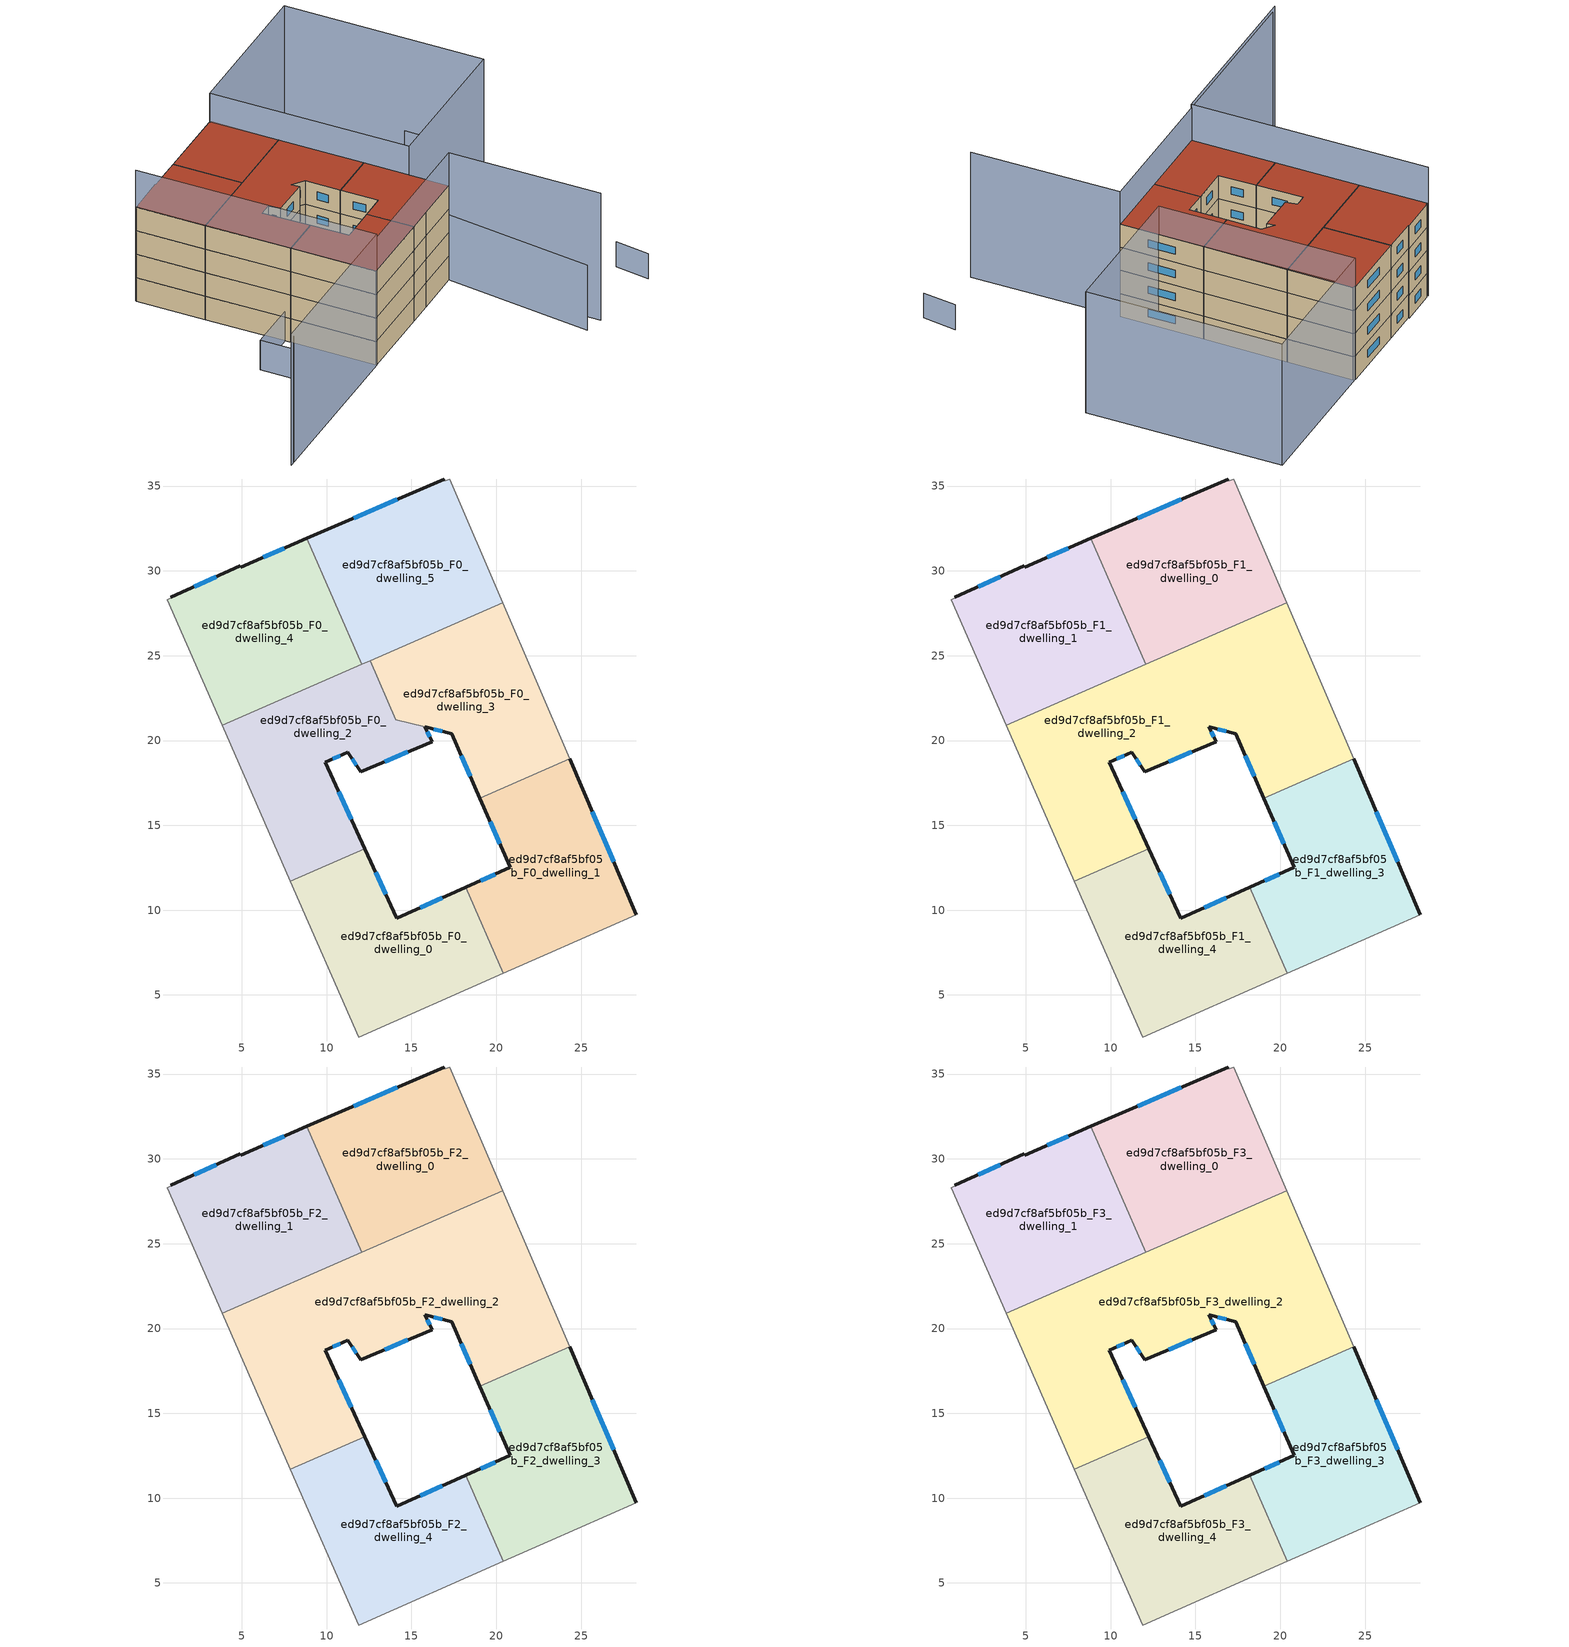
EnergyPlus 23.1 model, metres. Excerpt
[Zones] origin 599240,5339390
ed9d7cf8af5bf05b_F0_dwelling_0
 floor ground (EU_floor_Construction): 18.2,11.35 20.42,6.28 11.88,2.52 7.86,11.71 12.25,13.63 14.13,9.53 z0
 wall outside (EU_wall_Construction): 18.2,11.35 14.13,9.53 12.25,13.63 z0:3
 wall to ed9d7cf8af5bf05b_F0_dwelling_1 (EU_wall_Construction): 20.42,6.28 18.2,11.35 z0:3
 wall adiabatic (EU_wall_Construction): 7.86,11.71 11.88,2.52 20.42,6.28 z0:3
 wall to ed9d7cf8af5bf05b_F0_dwelling_2 (EU_wall_Construction): 12.25,13.63 7.86,11.71 z0:3
 window (EU_Window_Construction): 16.82,10.73 15.51,10.15 / 13.49,10.93 12.89,12.24 z1.02:1.98
ed9d7cf8af5bf05b_F0_dwelling_1
 floor ground (EU_floor_Construction): 24.32,18.92 28.26,9.73 23.03,7.44 20.42,6.28 18.2,11.35 20.82,12.52 19.03,16.6 z0
 wall outside (EU_wall_Construction): 28.26,9.73 24.32,18.92 / 19.03,16.6 20.82,12.52 18.2,11.35 z0:3
 wall to ed9d7cf8af5bf05b_F0_dwelling_3 (EU_wall_Construction): 24.32,18.92 19.03,16.6 z0:3
 wall adiabatic (EU_wall_Construction): 20.42,6.28 23.03,7.44 28.26,9.73 z0:3
 window (EU_Window_Construction): 26.92,12.85 25.66,15.79 / 19.93,12.12 19.09,11.75 / 19.64,15.21 20.21,13.91 z1.02:1.98
ed9d7cf8af5bf05b_F0_dwelling_2
 floor ground (EU_floor_Construction): 12.57,24.71 14.09,21.23 15.77,20.81 16.23,19.94 12,18.15 11.24,19.31 9.93,18.71 12.25,13.63 7.86,11.71 3.84,20.89 z0
 wall outside (EU_wall_Construction): 12.25,13.63 9.93,18.71 11.24,19.31 12,18.15 16.23,19.94 15.77,20.81 z0:3
 wall adiabatic (EU_wall_Construction): 3.84,20.89 7.86,11.71 z0:3
 wall to ed9d7cf8af5bf05b_F0_dwelling_3 (EU_wall_Construction): 15.77,20.81 14.09,21.23 / 14.09,21.24 12.57,24.71 z0:3
 wall to ed9d7cf8af5bf05b_F0_dwelling_4 (EU_wall_Construction): 12.08,24.5 3.84,20.89 z0:3
 wall to ed9d7cf8af5bf05b_F0_dwelling_5 (EU_wall_Construction): 12.57,24.71 12.08,24.5 z0:3
 window (EU_Window_Construction): 16.07,20.23 15.93,20.51 / 13.44,18.76 14.79,19.33 / 11.5,18.92 11.74,18.55 / 10.38,18.91 10.79,19.1 / 11.46,15.36 10.72,16.98 z1.02:1.98
ed9d7cf8af5bf05b_F0_dwelling_3
 floor ground (EU_floor_Construction): 20.37,28.13 24.32,18.92 19.03,16.6 17.37,20.41 14.09,21.23 12.57,24.71 z0
 wall outside (EU_wall_Construction): 15.78,20.81 17.37,20.41 19.03,16.6 z0:3
 wall adiabatic (EU_wall_Construction): 24.32,18.92 20.37,28.13 z0:3
 wall to ed9d7cf8af5bf05b_F0_dwelling_5 (EU_wall_Construction): 20.37,28.13 12.57,24.71 z0:3
 window (EU_Window_Construction): 17.93,19.11 18.47,17.89 / 16.32,20.67 16.83,20.54 z1.02:1.98
ed9d7cf8af5bf05b_F0_dwelling_4
 floor ground (EU_floor_Construction): 8.84,31.92 12.08,24.5 3.84,20.89 0.59,28.3 0.83,28.41 0.8,28.45 4.9,30.3 4.93,30.23 z0
 wall outside (EU_wall_Construction): 8.84,31.92 4.93,30.23 4.9,30.3 0.8,28.45 z0:3
 wall to ed9d7cf8af5bf05b_F0_dwelling_5 (EU_wall_Construction): 12.08,24.5 8.84,31.92 z0:3
 wall adiabatic (EU_wall_Construction): 0.8,28.45 0.83,28.41 0.59,28.3 3.84,20.89 z0:3
 window (EU_Window_Construction): 7.51,31.34 6.26,30.8 / 3.5,29.67 2.2,29.08 z1.02:1.98
ed9d7cf8af5bf05b_F0_dwelling_5
 floor ground (EU_floor_Construction): 17.25,35.4 20.37,28.13 12.08,24.5 8.84,31.92 16.93,35.42 16.98,35.31 z0
 wall outside (EU_wall_Construction): 16.93,35.42 8.84,31.92 z0:3
 wall adiabatic (EU_wall_Construction): 20.37,28.13 17.25,35.4 16.98,35.31 16.93,35.42 z0:3
 window (EU_Window_Construction): 14.18,34.23 11.59,33.11 z1.02:1.98
ed9d7cf8af5bf05b_F1_dwelling_0
 floor to ed9d7cf8af5bf05b_F0_dwelling_5 (EU_floor_Construction): 17.25,35.4 20.37,28.13 12.08,24.5 8.84,31.92 16.93,35.42 16.98,35.31 z3
 wall outside (EU_wall_Construction): 16.93,35.42 8.84,31.92 z3:6
 wall adiabatic (EU_wall_Construction): 20.37,28.13 17.25,35.4 16.98,35.31 16.93,35.42 z3:6
 wall to ed9d7cf8af5bf05b_F1_dwelling_1 (EU_wall_Construction): 8.84,31.92 12.08,24.5 z3:6
 wall to ed9d7cf8af5bf05b_F1_dwelling_2 (EU_wall_Construction): 12.08,24.5 20.37,28.13 z3:6
 window (EU_Window_Construction): 14.18,34.23 11.59,33.11 z4.02:4.98
ed9d7cf8af5bf05b_F1_dwelling_1
 floor to ed9d7cf8af5bf05b_F0_dwelling_4 (EU_floor_Construction): 8.84,31.92 12.08,24.5 3.84,20.89 0.59,28.3 0.83,28.41 0.8,28.45 4.9,30.3 4.93,30.23 z3
 wall outside (EU_wall_Construction): 8.84,31.92 4.93,30.23 4.9,30.3 0.8,28.45 z3:6
 wall adiabatic (EU_wall_Construction): 0.8,28.45 0.83,28.41 0.59,28.3 3.84,20.89 z3:6
 wall to ed9d7cf8af5bf05b_F1_dwelling_2 (EU_wall_Construction): 3.84,20.89 12.08,24.5 z3:6
 window (EU_Window_Construction): 7.51,31.34 6.26,30.8 / 3.5,29.67 2.2,29.08 z4.02:4.98
ed9d7cf8af5bf05b_F1_dwelling_2
 floor to ed9d7cf8af5bf05b_F0_dwelling_2 (EU_floor_Construction): 12.57,24.71 14.09,21.23 15.77,20.81 16.23,19.94 12,18.15 11.24,19.31 9.93,18.71 12.25,13.63 7.86,11.71 3.84,20.89 z3
 floor to ed9d7cf8af5bf05b_F0_dwelling_3 (EU_floor_Construction): 20.37,28.13 24.32,18.92 19.03,16.6 17.37,20.41 14.09,21.24 12.57,24.71 z3
 wall outside (EU_wall_Construction): 12.25,13.63 9.93,18.71 11.24,19.31 12,18.15 16.23,19.94 15.77,20.81 17.37,20.41 19.03,16.6 z3:6
 wall to ed9d7cf8af5bf05b_F1_dwelling_4 (EU_wall_Construction): 7.86,11.71 12.25,13.63 z3:6
 wall adiabatic (EU_wall_Construction): 3.84,20.89 7.86,11.71 / 24.32,18.92 20.37,28.13 z3:6
 wall to ed9d7cf8af5bf05b_F1_dwelling_3 (EU_wall_Construction): 19.03,16.6 24.32,18.92 z3:6
 window (EU_Window_Construction): 16.07,20.23 15.93,20.51 / 13.44,18.76 14.79,19.33 / 11.5,18.92 11.74,18.55 / 10.38,18.91 10.79,19.1 / 11.46,15.36 10.72,16.98 / 17.93,19.11 18.47,17.89 / 16.32,20.67 16.83,20.54 z4.02:4.98
ed9d7cf8af5bf05b_F1_dwelling_3
 floor to ed9d7cf8af5bf05b_F0_dwelling_1 (EU_floor_Construction): 24.32,18.92 28.26,9.73 23.03,7.44 20.42,6.28 18.2,11.35 20.82,12.52 19.03,16.6 z3
 wall outside (EU_wall_Construction): 19.03,16.6 20.82,12.52 18.2,11.35 / 28.26,9.73 24.32,18.92 z3:6
 wall adiabatic (EU_wall_Construction): 20.42,6.28 23.03,7.44 28.26,9.73 z3:6
 wall to ed9d7cf8af5bf05b_F1_dwelling_4 (EU_wall_Construction): 18.2,11.35 20.42,6.28 z3:6
 window (EU_Window_Construction): 19.93,12.12 19.09,11.75 / 19.64,15.21 20.21,13.91 / 26.92,12.85 25.66,15.79 z4.02:4.98
ed9d7cf8af5bf05b_F1_dwelling_4
 floor to ed9d7cf8af5bf05b_F0_dwelling_0 (EU_floor_Construction): 18.2,11.35 20.42,6.28 11.88,2.52 7.86,11.71 12.25,13.63 14.13,9.53 z3
 wall outside (EU_wall_Construction): 18.2,11.35 14.13,9.53 12.25,13.63 z3:6
 wall adiabatic (EU_wall_Construction): 7.86,11.71 11.88,2.52 20.42,6.28 z3:6
 window (EU_Window_Construction): 13.49,10.93 12.89,12.24 / 16.82,10.73 15.51,10.15 z4.02:4.98
ed9d7cf8af5bf05b_F2_dwelling_0
 floor to ed9d7cf8af5bf05b_F1_dwelling_0 (EU_floor_Construction): 17.25,35.4 20.37,28.13 12.08,24.5 8.84,31.92 16.93,35.42 16.98,35.31 z6
 wall outside (EU_wall_Construction): 16.93,35.42 8.84,31.92 z6:9
 wall adiabatic (EU_wall_Construction): 20.37,28.13 17.25,35.4 16.98,35.31 16.93,35.42 z6:9
 wall to ed9d7cf8af5bf05b_F2_dwelling_1 (EU_wall_Construction): 8.84,31.92 12.08,24.5 z6:9
 wall to ed9d7cf8af5bf05b_F2_dwelling_2 (EU_wall_Construction): 12.08,24.5 20.37,28.13 z6:9
 window (EU_Window_Construction): 14.18,34.23 11.59,33.11 z7.02:7.98
ed9d7cf8af5bf05b_F2_dwelling_1
 floor to ed9d7cf8af5bf05b_F1_dwelling_1 (EU_floor_Construction): 8.84,31.92 12.08,24.5 3.84,20.89 0.59,28.3 0.83,28.41 0.8,28.45 4.9,30.3 4.93,30.23 z6
 wall outside (EU_wall_Construction): 8.84,31.92 4.93,30.23 4.9,30.3 0.8,28.45 z6:9
 wall adiabatic (EU_wall_Construction): 0.8,28.45 0.83,28.41 0.59,28.3 3.84,20.89 z6:9
 wall to ed9d7cf8af5bf05b_F2_dwelling_2 (EU_wall_Construction): 3.84,20.89 12.08,24.5 z6:9
 window (EU_Window_Construction): 7.51,31.34 6.26,30.8 / 3.5,29.67 2.2,29.08 z7.02:7.98
ed9d7cf8af5bf05b_F2_dwelling_2
 floor to ed9d7cf8af5bf05b_F1_dwelling_2 (EU_floor_Construction): 20.37,28.13 24.32,18.92 19.03,16.6 17.37,20.41 15.77,20.81 16.23,19.94 12,18.15 11.24,19.31 9.93,18.71 12.25,13.63 7.86,11.71 3.84,20.89 z6
 wall outside (EU_wall_Construction): 12.25,13.63 9.93,18.71 11.24,19.31 12,18.15 16.23,19.94 15.77,20.81 17.37,20.41 19.03,16.6 z6:9
 wall to ed9d7cf8af5bf05b_F2_dwelling_4 (EU_wall_Construction): 7.86,11.71 12.25,13.63 z6:9
 wall adiabatic (EU_wall_Construction): 3.84,20.89 7.86,11.71 / 24.32,18.92 20.37,28.13 z6:9
 wall to ed9d7cf8af5bf05b_F2_dwelling_3 (EU_wall_Construction): 19.03,16.6 24.32,18.92 z6:9
 window (EU_Window_Construction): 16.07,20.23 15.93,20.51 / 13.44,18.76 14.79,19.33 / 11.5,18.92 11.74,18.55 / 10.38,18.91 10.79,19.1 / 11.46,15.36 10.72,16.98 / 17.93,19.11 18.47,17.89 / 16.32,20.67 16.83,20.54 z7.02:7.98
ed9d7cf8af5bf05b_F2_dwelling_3
 floor to ed9d7cf8af5bf05b_F1_dwelling_3 (EU_floor_Construction): 24.32,18.92 28.26,9.73 23.03,7.44 20.42,6.28 18.2,11.35 20.82,12.52 19.03,16.6 z6
 wall outside (EU_wall_Construction): 19.03,16.6 20.82,12.52 18.2,11.35 / 28.26,9.73 24.32,18.92 z6:9
 wall adiabatic (EU_wall_Construction): 20.42,6.28 23.03,7.44 28.26,9.73 z6:9
 wall to ed9d7cf8af5bf05b_F2_dwelling_4 (EU_wall_Construction): 18.2,11.35 20.42,6.28 z6:9
 window (EU_Window_Construction): 19.93,12.12 19.09,11.75 / 19.64,15.21 20.21,13.91 / 26.92,12.85 25.66,15.79 z7.02:7.98
ed9d7cf8af5bf05b_F2_dwelling_4
 floor to ed9d7cf8af5bf05b_F1_dwelling_4 (EU_floor_Construction): 18.2,11.35 20.42,6.28 11.88,2.52 7.86,11.71 12.25,13.63 14.13,9.53 z6
 wall outside (EU_wall_Construction): 18.2,11.35 14.13,9.53 12.25,13.63 z6:9
 wall adiabatic (EU_wall_Construction): 7.86,11.71 11.88,2.52 20.42,6.28 z6:9
 window (EU_Window_Construction): 13.49,10.93 12.89,12.24 / 16.82,10.73 15.51,10.15 z7.02:7.98
ed9d7cf8af5bf05b_F3_dwelling_0
 floor to ed9d7cf8af5bf05b_F2_dwelling_0 (EU_floor_Construction): 17.25,35.4 20.37,28.13 12.08,24.5 8.84,31.92 16.93,35.42 16.98,35.31 z9
 wall outside (EU_wall_Construction): 16.93,35.42 8.84,31.92 z9:12
 wall adiabatic (EU_wall_Construction): 20.37,28.13 17.25,35.4 16.98,35.31 16.93,35.42 z9:12
 wall to ed9d7cf8af5bf05b_F3_dwelling_1 (EU_wall_Construction): 8.84,31.92 12.08,24.5 z9:12
 wall to ed9d7cf8af5bf05b_F3_dwelling_2 (EU_wall_Construction): 12.08,24.5 20.37,28.13 z9:12
 window (EU_Window_Construction): 14.18,34.23 11.59,33.11 z10.02:10.98
 roof outside (EU_roof_Construction): 20.37,28.13 17.25,35.4 16.98,35.31 16.93,35.42 8.84,31.92 12.08,24.5 z12
ed9d7cf8af5bf05b_F3_dwelling_1
 floor to ed9d7cf8af5bf05b_F2_dwelling_1 (EU_floor_Construction): 8.84,31.92 12.08,24.5 3.84,20.89 0.59,28.3 0.83,28.41 0.8,28.45 4.9,30.3 4.93,30.23 z9
 wall outside (EU_wall_Construction): 8.84,31.92 4.93,30.23 4.9,30.3 0.8,28.45 z9:12
 wall adiabatic (EU_wall_Construction): 0.8,28.45 0.83,28.41 0.59,28.3 3.84,20.89 z9:12
 wall to ed9d7cf8af5bf05b_F3_dwelling_2 (EU_wall_Construction): 3.84,20.89 12.08,24.5 z9:12
 window (EU_Window_Construction): 7.51,31.34 6.26,30.8 / 3.5,29.67 2.2,29.08 z10.02:10.98
 roof outside (EU_roof_Construction): 12.08,24.5 8.84,31.92 4.93,30.23 4.9,30.3 0.8,28.45 0.83,28.41 0.59,28.3 3.84,20.89 z12
ed9d7cf8af5bf05b_F3_dwelling_2
 floor to ed9d7cf8af5bf05b_F2_dwelling_2 (EU_floor_Construction): 20.37,28.13 24.32,18.92 19.03,16.6 17.37,20.41 15.77,20.81 16.23,19.94 12,18.15 11.24,19.31 9.93,18.71 12.25,13.63 7.86,11.71 3.84,20.89 z9
 wall outside (EU_wall_Construction): 12.25,13.63 9.93,18.71 11.24,19.31 12,18.15 16.23,19.94 15.77,20.81 17.37,20.41 19.03,16.6 z9:12
 wall to ed9d7cf8af5bf05b_F3_dwelling_4 (EU_wall_Construction): 7.86,11.71 12.25,13.63 z9:12
 wall adiabatic (EU_wall_Construction): 3.84,20.89 7.86,11.71 / 24.32,18.92 20.37,28.13 z9:12
 wall to ed9d7cf8af5bf05b_F3_dwelling_3 (EU_wall_Construction): 19.03,16.6 24.32,18.92 z9:12
 window (EU_Window_Construction): 16.07,20.23 15.93,20.51 / 13.44,18.76 14.79,19.33 / 11.5,18.92 11.74,18.55 / 10.38,18.91 10.79,19.1 / 11.46,15.36 10.72,16.98 / 17.93,19.11 18.47,17.89 / 16.32,20.67 16.83,20.54 z10.02:10.98
 roof outside (EU_roof_Construction): 19.03,16.6 24.32,18.92 20.37,28.13 3.84,20.89 7.86,11.71 12.25,13.63 9.93,18.71 11.24,19.31 12,18.15 16.23,19.94 15.77,20.81 17.37,20.41 z12
ed9d7cf8af5bf05b_F3_dwelling_3
 floor to ed9d7cf8af5bf05b_F2_dwelling_3 (EU_floor_Construction): 24.32,18.92 28.26,9.73 23.03,7.44 20.42,6.28 18.2,11.35 20.82,12.52 19.03,16.6 z9
 wall outside (EU_wall_Construction): 19.03,16.6 20.82,12.52 18.2,11.35 / 28.26,9.73 24.32,18.92 z9:12
 wall adiabatic (EU_wall_Construction): 20.42,6.28 23.03,7.44 28.26,9.73 z9:12
 wall to ed9d7cf8af5bf05b_F3_dwelling_4 (EU_wall_Construction): 18.2,11.35 20.42,6.28 z9:12
 window (EU_Window_Construction): 19.93,12.12 19.09,11.75 / 19.64,15.21 20.21,13.91 / 26.92,12.85 25.66,15.79 z10.02:10.98
 roof outside (EU_roof_Construction): 28.26,9.73 24.32,18.92 19.03,16.6 20.82,12.52 18.2,11.35 20.42,6.28 23.03,7.44 z12
ed9d7cf8af5bf05b_F3_dwelling_4
 floor to ed9d7cf8af5bf05b_F2_dwelling_4 (EU_floor_Construction): 18.2,11.35 20.42,6.28 11.88,2.52 7.86,11.71 12.25,13.63 14.13,9.53 z9
 wall outside (EU_wall_Construction): 18.2,11.35 14.13,9.53 12.25,13.63 z9:12
 wall adiabatic (EU_wall_Construction): 7.86,11.71 11.88,2.52 20.42,6.28 z9:12
 window (EU_Window_Construction): 13.49,10.93 12.89,12.24 / 16.82,10.73 15.51,10.15 z10.02:10.98
 roof outside (EU_roof_Construction): 20.42,6.28 18.2,11.35 14.13,9.53 12.25,13.63 7.86,11.71 11.88,2.52 z12
shading: -6.81,-5.7 28.25,9.75 / 28.25,9.75 35.45,-6.59 z0:16.2; 44.38,-3.94 43.3,0.02 z0:3.2; 33.09,-7.1 28.26,9.73 z0:8.3; 7.58,12.33 11.88,2.52 / 11.88,2.52 6.27,0.06 / 6.27,0.06 1.97,9.87 / 1.97,9.87 7.58,12.33 z0:3.8; 0.55,28.4 11.89,2.47 / 11.89,2.47 -7.32,-5.92 z0:16.7; 42.68,21.81 39.42,29.8 z0:3.9; 33.77,42.76 43.17,21.32 / 43.17,21.32 26.43,13.98 / 26.43,13.98 17.03,35.42 / 17.03,35.42 33.77,42.76 z0:15.7
[Building]
EU S2 Campaign: North Axis=0; Terrain=City; Solar Distribution=FullExterior
[Site:Location]
Vienna: Latitude=48; Longitude=16.5; Time Zone=1; Elevation=183
[SizingPeriod:WeatherFileDays]
AnnualSizingPeriod: Begin Month=1; Begin Day of Month=1; End Month=12; End Day of Month=31; Day of Week for Start Day=Monday; Use Weather File Daylight Saving Period=No; Use Weather File Rain and Snow Indicators=No
[MATERIAL]
EU_InternalMass_Material: Roughness=MediumRough; Thickness=0.1; Conductivity=1; Density=1800; Specific Heat=900; Thermal Absorptance=0.9; Solar Absorptance=0.7; Visible Absorptance=0.7
[MATERIAL:NOMASS] Roughness=MediumRough; Thermal Absorptance=0.9; Solar Absorptance=0.7; Visible Absorptance=0.7
Name | Thermal Resistance
EU_wall_NoMass | 0.942466
EU_roof_NoMass | 0.551687
EU_floor_NoMass | 0.66527
[WINDOWMATERIAL:SIMPLEGLAZINGSYSTEM]
EU_Window_SimpleGlazing: UFactor=2.03367; Solar Heat Gain Coefficient=0.65; Visible Transmittance=0.65
[CONSTRUCTION]
EU_wall_Construction: EU_wall_NoMass
EU_roof_Construction: EU_roof_NoMass
EU_floor_Construction: EU_floor_NoMass
EU_Window_Construction: EU_Window_SimpleGlazing
EU_InternalMass_Construction: EU_InternalMass_Material
[ZONE] Type=1; Multiplier=1; Ceiling Height=autocalculate; Floor Area=autocalculate; Part of Total Floor Area=Yes
Name | Volume
ed9d7cf8af5bf05b_F0_dwelling_0; ed9d7cf8af5bf05b_F1_dwelling_0; ed9d7cf8af5bf05b_F2_dwelling_0; ed9d7cf8af5bf05b_F3_dwelling_0; ed9d7cf8af5bf05b_F1_dwelling_4; ed9d7cf8af5bf05b_F2_dwelling_4; ed9d7cf8af5bf05b_F3_dwelling_4; ed9d7cf8af5bf05b_F0_dwelling_5 | 219.724
ed9d7cf8af5bf05b_F0_dwelling_1; ed9d7cf8af5bf05b_F1_dwelling_3; ed9d7cf8af5bf05b_F2_dwelling_3; ed9d7cf8af5bf05b_F3_dwelling_3 | 219.712
ed9d7cf8af5bf05b_F1_dwelling_1; ed9d7cf8af5bf05b_F2_dwelling_1; ed9d7cf8af5bf05b_F3_dwelling_1; ed9d7cf8af5bf05b_F0_dwelling_4 | 219.729
ed9d7cf8af5bf05b_F0_dwelling_2 | 226.017
ed9d7cf8af5bf05b_F1_dwelling_2; ed9d7cf8af5bf05b_F2_dwelling_2; ed9d7cf8af5bf05b_F3_dwelling_2 | 439.447
ed9d7cf8af5bf05b_F0_dwelling_3 | 213.433
[INTERNALMASS] Construction=EU_InternalMass_Construction
Name | Zone or ZoneList | Surface Area
ed9d7cf8af5bf05b_F0_dwelling_0_EU_InternalMass | ed9d7cf8af5bf05b_F0_dwelling_0 | 73.2396
ed9d7cf8af5bf05b_F0_dwelling_1_EU_InternalMass | ed9d7cf8af5bf05b_F0_dwelling_1 | 73.2371
ed9d7cf8af5bf05b_F0_dwelling_2_EU_InternalMass | ed9d7cf8af5bf05b_F0_dwelling_2 | 75.3368
ed9d7cf8af5bf05b_F0_dwelling_3_EU_InternalMass | ed9d7cf8af5bf05b_F0_dwelling_3 | 71.1461
ed9d7cf8af5bf05b_F0_dwelling_4_EU_InternalMass | ed9d7cf8af5bf05b_F0_dwelling_4 | 73.2424
ed9d7cf8af5bf05b_F0_dwelling_5_EU_InternalMass | ed9d7cf8af5bf05b_F0_dwelling_5 | 73.2408
ed9d7cf8af5bf05b_F1_dwelling_0_EU_InternalMass | ed9d7cf8af5bf05b_F1_dwelling_0 | 73.2412
ed9d7cf8af5bf05b_F1_dwelling_1_EU_InternalMass | ed9d7cf8af5bf05b_F1_dwelling_1 | 73.2432
ed9d7cf8af5bf05b_F1_dwelling_2_EU_InternalMass | ed9d7cf8af5bf05b_F1_dwelling_2 | 146.482
ed9d7cf8af5bf05b_F1_dwelling_3_EU_InternalMass | ed9d7cf8af5bf05b_F1_dwelling_3 | 73.2369
ed9d7cf8af5bf05b_F1_dwelling_4_EU_InternalMass | ed9d7cf8af5bf05b_F1_dwelling_4 | 73.2412
ed9d7cf8af5bf05b_F2_dwelling_0_EU_InternalMass | ed9d7cf8af5bf05b_F2_dwelling_0 | 73.2412
ed9d7cf8af5bf05b_F2_dwelling_1_EU_InternalMass | ed9d7cf8af5bf05b_F2_dwelling_1 | 73.2432
ed9d7cf8af5bf05b_F2_dwelling_2_EU_InternalMass | ed9d7cf8af5bf05b_F2_dwelling_2 | 146.482
ed9d7cf8af5bf05b_F2_dwelling_3_EU_InternalMass | ed9d7cf8af5bf05b_F2_dwelling_3 | 73.2369
ed9d7cf8af5bf05b_F2_dwelling_4_EU_InternalMass | ed9d7cf8af5bf05b_F2_dwelling_4 | 73.2412
ed9d7cf8af5bf05b_F3_dwelling_0_EU_InternalMass | ed9d7cf8af5bf05b_F3_dwelling_0 | 73.2412
ed9d7cf8af5bf05b_F3_dwelling_1_EU_InternalMass | ed9d7cf8af5bf05b_F3_dwelling_1 | 73.2432
ed9d7cf8af5bf05b_F3_dwelling_2_EU_InternalMass | ed9d7cf8af5bf05b_F3_dwelling_2 | 146.482
ed9d7cf8af5bf05b_F3_dwelling_3_EU_InternalMass | ed9d7cf8af5bf05b_F3_dwelling_3 | 73.2369
ed9d7cf8af5bf05b_F3_dwelling_4_EU_InternalMass | ed9d7cf8af5bf05b_F3_dwelling_4 | 73.2412
[OTHEREQUIPMENT] Fuel Type=Electricity; Design Level Calculation Method=Watts/Area; Power per Zone Floor Area=1; Fraction Latent=0; Fraction Radiant=0; Fraction Lost=0; Carbon Dioxide Generation Rate=0; EndUse Subcategory=EU_Step8_InternalGains
Name | Zone or ZoneList or Space or SpaceList | Schedule
EU_Step8_InternalGain_ed9d7cf8af5bf05b_F0_dwelling_0_f000 | ed9d7cf8af5bf05b_F0_dwelling_0 | EU_Step8_GainSchedule_ed9d7cf8af5bf05b_F0_dwelling_0_f000
EU_Step8_InternalGain_ed9d7cf8af5bf05b_F0_dwelling_1_f000 | ed9d7cf8af5bf05b_F0_dwelling_1 | EU_Step8_GainSchedule_ed9d7cf8af5bf05b_F0_dwelling_1_f000
EU_Step8_InternalGain_ed9d7cf8af5bf05b_F0_dwelling_2_f000 | ed9d7cf8af5bf05b_F0_dwelling_2 | EU_Step8_GainSchedule_ed9d7cf8af5bf05b_F0_dwelling_2_f000
EU_Step8_InternalGain_ed9d7cf8af5bf05b_F0_dwelling_3_f000 | ed9d7cf8af5bf05b_F0_dwelling_3 | EU_Step8_GainSchedule_ed9d7cf8af5bf05b_F0_dwelling_3_f000
EU_Step8_InternalGain_ed9d7cf8af5bf05b_F0_dwelling_4_f000 | ed9d7cf8af5bf05b_F0_dwelling_4 | EU_Step8_GainSchedule_ed9d7cf8af5bf05b_F0_dwelling_4_f000
EU_Step8_InternalGain_ed9d7cf8af5bf05b_F0_dwelling_5_f000 | ed9d7cf8af5bf05b_F0_dwelling_5 | EU_Step8_GainSchedule_ed9d7cf8af5bf05b_F0_dwelling_5_f000
EU_Step8_InternalGain_ed9d7cf8af5bf05b_F1_dwelling_0_f000 | ed9d7cf8af5bf05b_F1_dwelling_0 | EU_Step8_GainSchedule_ed9d7cf8af5bf05b_F1_dwelling_0_f000
EU_Step8_InternalGain_ed9d7cf8af5bf05b_F1_dwelling_1_f000 | ed9d7cf8af5bf05b_F1_dwelling_1 | EU_Step8_GainSchedule_ed9d7cf8af5bf05b_F1_dwelling_1_f000
EU_Step8_InternalGain_ed9d7cf8af5bf05b_F1_dwelling_2_f000 | ed9d7cf8af5bf05b_F1_dwelling_2 | EU_Step8_GainSchedule_ed9d7cf8af5bf05b_F1_dwelling_2_f000
EU_Step8_InternalGain_ed9d7cf8af5bf05b_F1_dwelling_3_f000 | ed9d7cf8af5bf05b_F1_dwelling_3 | EU_Step8_GainSchedule_ed9d7cf8af5bf05b_F1_dwelling_3_f000
EU_Step8_InternalGain_ed9d7cf8af5bf05b_F1_dwelling_4_f000 | ed9d7cf8af5bf05b_F1_dwelling_4 | EU_Step8_GainSchedule_ed9d7cf8af5bf05b_F1_dwelling_4_f000
EU_Step8_InternalGain_ed9d7cf8af5bf05b_F2_dwelling_0_f000 | ed9d7cf8af5bf05b_F2_dwelling_0 | EU_Step8_GainSchedule_ed9d7cf8af5bf05b_F2_dwelling_0_f000
EU_Step8_InternalGain_ed9d7cf8af5bf05b_F2_dwelling_1_f000 | ed9d7cf8af5bf05b_F2_dwelling_1 | EU_Step8_GainSchedule_ed9d7cf8af5bf05b_F2_dwelling_1_f000
EU_Step8_InternalGain_ed9d7cf8af5bf05b_F2_dwelling_2_f000 | ed9d7cf8af5bf05b_F2_dwelling_2 | EU_Step8_GainSchedule_ed9d7cf8af5bf05b_F2_dwelling_2_f000
EU_Step8_InternalGain_ed9d7cf8af5bf05b_F2_dwelling_3_f000 | ed9d7cf8af5bf05b_F2_dwelling_3 | EU_Step8_GainSchedule_ed9d7cf8af5bf05b_F2_dwelling_3_f000
EU_Step8_InternalGain_ed9d7cf8af5bf05b_F2_dwelling_4_f000 | ed9d7cf8af5bf05b_F2_dwelling_4 | EU_Step8_GainSchedule_ed9d7cf8af5bf05b_F2_dwelling_4_f000
EU_Step8_InternalGain_ed9d7cf8af5bf05b_F3_dwelling_0_f000 | ed9d7cf8af5bf05b_F3_dwelling_0 | EU_Step8_GainSchedule_ed9d7cf8af5bf05b_F3_dwelling_0_f000
EU_Step8_InternalGain_ed9d7cf8af5bf05b_F3_dwelling_1_f000 | ed9d7cf8af5bf05b_F3_dwelling_1 | EU_Step8_GainSchedule_ed9d7cf8af5bf05b_F3_dwelling_1_f000
EU_Step8_InternalGain_ed9d7cf8af5bf05b_F3_dwelling_2_f000 | ed9d7cf8af5bf05b_F3_dwelling_2 | EU_Step8_GainSchedule_ed9d7cf8af5bf05b_F3_dwelling_2_f000
EU_Step8_InternalGain_ed9d7cf8af5bf05b_F3_dwelling_3_f000 | ed9d7cf8af5bf05b_F3_dwelling_3 | EU_Step8_GainSchedule_ed9d7cf8af5bf05b_F3_dwelling_3_f000
EU_Step8_InternalGain_ed9d7cf8af5bf05b_F3_dwelling_4_f000 | ed9d7cf8af5bf05b_F3_dwelling_4 | EU_Step8_GainSchedule_ed9d7cf8af5bf05b_F3_dwelling_4_f000
[ZONEVENTILATION:DESIGNFLOWRATE] Schedule=EU_AlwaysOn; Design Flow Rate Calculation Method=AirChanges/Hour; Air Changes per Hour=0.530523; Ventilation Type=Natural; Fan Pressure Rise=0; Fan Total Efficiency=1; Constant Term Coefficient=1; Temperature Term Coefficient=0; Velocity Term Coefficient=0; Velocity Squared Term Coefficient=0; Minimum Indoor Temperature=-100; Maximum Indoor Temperature=100; Delta Temperature=-100; Minimum Outdoor Temperature=-100; Maximum Outdoor Temperature=100; Maximum Wind Speed=40
Name | Zone or ZoneList or Space or SpaceList
EU_ConstantAir_ed9d7cf8af5bf05b_F0_dwelling_0 | ed9d7cf8af5bf05b_F0_dwelling_0
EU_ConstantAir_ed9d7cf8af5bf05b_F0_dwelling_1 | ed9d7cf8af5bf05b_F0_dwelling_1
EU_ConstantAir_ed9d7cf8af5bf05b_F0_dwelling_2 | ed9d7cf8af5bf05b_F0_dwelling_2
EU_ConstantAir_ed9d7cf8af5bf05b_F0_dwelling_3 | ed9d7cf8af5bf05b_F0_dwelling_3
EU_ConstantAir_ed9d7cf8af5bf05b_F0_dwelling_4 | ed9d7cf8af5bf05b_F0_dwelling_4
EU_ConstantAir_ed9d7cf8af5bf05b_F0_dwelling_5 | ed9d7cf8af5bf05b_F0_dwelling_5
EU_ConstantAir_ed9d7cf8af5bf05b_F1_dwelling_0 | ed9d7cf8af5bf05b_F1_dwelling_0
EU_ConstantAir_ed9d7cf8af5bf05b_F1_dwelling_1 | ed9d7cf8af5bf05b_F1_dwelling_1
EU_ConstantAir_ed9d7cf8af5bf05b_F1_dwelling_2 | ed9d7cf8af5bf05b_F1_dwelling_2
EU_ConstantAir_ed9d7cf8af5bf05b_F1_dwelling_3 | ed9d7cf8af5bf05b_F1_dwelling_3
EU_ConstantAir_ed9d7cf8af5bf05b_F1_dwelling_4 | ed9d7cf8af5bf05b_F1_dwelling_4
EU_ConstantAir_ed9d7cf8af5bf05b_F2_dwelling_0 | ed9d7cf8af5bf05b_F2_dwelling_0
EU_ConstantAir_ed9d7cf8af5bf05b_F2_dwelling_1 | ed9d7cf8af5bf05b_F2_dwelling_1
EU_ConstantAir_ed9d7cf8af5bf05b_F2_dwelling_2 | ed9d7cf8af5bf05b_F2_dwelling_2
EU_ConstantAir_ed9d7cf8af5bf05b_F2_dwelling_3 | ed9d7cf8af5bf05b_F2_dwelling_3
EU_ConstantAir_ed9d7cf8af5bf05b_F2_dwelling_4 | ed9d7cf8af5bf05b_F2_dwelling_4
EU_ConstantAir_ed9d7cf8af5bf05b_F3_dwelling_0 | ed9d7cf8af5bf05b_F3_dwelling_0
EU_ConstantAir_ed9d7cf8af5bf05b_F3_dwelling_1 | ed9d7cf8af5bf05b_F3_dwelling_1
EU_ConstantAir_ed9d7cf8af5bf05b_F3_dwelling_2 | ed9d7cf8af5bf05b_F3_dwelling_2
EU_ConstantAir_ed9d7cf8af5bf05b_F3_dwelling_3 | ed9d7cf8af5bf05b_F3_dwelling_3
EU_ConstantAir_ed9d7cf8af5bf05b_F3_dwelling_4 | ed9d7cf8af5bf05b_F3_dwelling_4
[HVACTEMPLATE:THERMOSTAT] Constant Heating Setpoint=20; Constant Cooling Setpoint=50
EU_HeatOnly_ed9d7cf8af5bf05b_F0_dwelling_0; EU_HeatOnly_ed9d7cf8af5bf05b_F0_dwelling_1; EU_HeatOnly_ed9d7cf8af5bf05b_F0_dwelling_2; EU_HeatOnly_ed9d7cf8af5bf05b_F0_dwelling_3; EU_HeatOnly_ed9d7cf8af5bf05b_F0_dwelling_4; EU_HeatOnly_ed9d7cf8af5bf05b_F0_dwelling_5; EU_HeatOnly_ed9d7cf8af5bf05b_F1_dwelling_0; EU_HeatOnly_ed9d7cf8af5bf05b_F1_dwelling_1; EU_HeatOnly_ed9d7cf8af5bf05b_F1_dwelling_2; EU_HeatOnly_ed9d7cf8af5bf05b_F1_dwelling_3; EU_HeatOnly_ed9d7cf8af5bf05b_F1_dwelling_4; EU_HeatOnly_ed9d7cf8af5bf05b_F2_dwelling_0; EU_HeatOnly_ed9d7cf8af5bf05b_F2_dwelling_1; EU_HeatOnly_ed9d7cf8af5bf05b_F2_dwelling_2; EU_HeatOnly_ed9d7cf8af5bf05b_F2_dwelling_3; EU_HeatOnly_ed9d7cf8af5bf05b_F2_dwelling_4; EU_HeatOnly_ed9d7cf8af5bf05b_F3_dwelling_0; EU_HeatOnly_ed9d7cf8af5bf05b_F3_dwelling_1; EU_HeatOnly_ed9d7cf8af5bf05b_F3_dwelling_2; EU_HeatOnly_ed9d7cf8af5bf05b_F3_dwelling_3; EU_HeatOnly_ed9d7cf8af5bf05b_F3_dwelling_4
[HVACTEMPLATE:ZONE:IDEALLOADSAIRSYSTEM] System Availability Schedule=EU_AlwaysOn; Maximum Heating Supply Air Temperature=50; Minimum Cooling Supply Air Temperature=13; Maximum Heating Supply Air Humidity Ratio=0.0156; Minimum Cooling Supply Air Humidity Ratio=0.0077; Heating Limit=NoLimit; Cooling Limit=NoLimit; Heating Availability Schedule=EU_AlwaysOn; Cooling Availability Schedule=EU_CoolingOff; Dehumidification Control Type=ConstantSensibleHeatRatio; Cooling Sensible Heat Ratio=0.7; Dehumidification Setpoint=60; Humidification Control Type=None; Humidification Setpoint=30; Outdoor Air Method=None; Outdoor Air Flow Rate per Person=0.00944; Outdoor Air Flow Rate per Zone Floor Area=0; Outdoor Air Flow Rate per Zone=0; Demand Controlled Ventilation Type=None; Outdoor Air Economizer Type=NoEconomizer; Heat Recovery Type=None; Sensible Heat Recovery Effectiveness=0.7; Latent Heat Recovery Effectiveness=0.65
Name | Template Thermostat
ed9d7cf8af5bf05b_F0_dwelling_0 | EU_HeatOnly_ed9d7cf8af5bf05b_F0_dwelling_0
ed9d7cf8af5bf05b_F0_dwelling_1 | EU_HeatOnly_ed9d7cf8af5bf05b_F0_dwelling_1
ed9d7cf8af5bf05b_F0_dwelling_2 | EU_HeatOnly_ed9d7cf8af5bf05b_F0_dwelling_2
ed9d7cf8af5bf05b_F0_dwelling_3 | EU_HeatOnly_ed9d7cf8af5bf05b_F0_dwelling_3
ed9d7cf8af5bf05b_F0_dwelling_4 | EU_HeatOnly_ed9d7cf8af5bf05b_F0_dwelling_4
ed9d7cf8af5bf05b_F0_dwelling_5 | EU_HeatOnly_ed9d7cf8af5bf05b_F0_dwelling_5
ed9d7cf8af5bf05b_F1_dwelling_0 | EU_HeatOnly_ed9d7cf8af5bf05b_F1_dwelling_0
ed9d7cf8af5bf05b_F1_dwelling_1 | EU_HeatOnly_ed9d7cf8af5bf05b_F1_dwelling_1
ed9d7cf8af5bf05b_F1_dwelling_2 | EU_HeatOnly_ed9d7cf8af5bf05b_F1_dwelling_2
ed9d7cf8af5bf05b_F1_dwelling_3 | EU_HeatOnly_ed9d7cf8af5bf05b_F1_dwelling_3
ed9d7cf8af5bf05b_F1_dwelling_4 | EU_HeatOnly_ed9d7cf8af5bf05b_F1_dwelling_4
ed9d7cf8af5bf05b_F2_dwelling_0 | EU_HeatOnly_ed9d7cf8af5bf05b_F2_dwelling_0
ed9d7cf8af5bf05b_F2_dwelling_1 | EU_HeatOnly_ed9d7cf8af5bf05b_F2_dwelling_1
ed9d7cf8af5bf05b_F2_dwelling_2 | EU_HeatOnly_ed9d7cf8af5bf05b_F2_dwelling_2
ed9d7cf8af5bf05b_F2_dwelling_3 | EU_HeatOnly_ed9d7cf8af5bf05b_F2_dwelling_3
ed9d7cf8af5bf05b_F2_dwelling_4 | EU_HeatOnly_ed9d7cf8af5bf05b_F2_dwelling_4
ed9d7cf8af5bf05b_F3_dwelling_0 | EU_HeatOnly_ed9d7cf8af5bf05b_F3_dwelling_0
ed9d7cf8af5bf05b_F3_dwelling_1 | EU_HeatOnly_ed9d7cf8af5bf05b_F3_dwelling_1
ed9d7cf8af5bf05b_F3_dwelling_2 | EU_HeatOnly_ed9d7cf8af5bf05b_F3_dwelling_2
ed9d7cf8af5bf05b_F3_dwelling_3 | EU_HeatOnly_ed9d7cf8af5bf05b_F3_dwelling_3
ed9d7cf8af5bf05b_F3_dwelling_4 | EU_HeatOnly_ed9d7cf8af5bf05b_F3_dwelling_4
[SIZING:ZONE] Zone Cooling Design Supply Air Temperature Input Method=SupplyAirTemperature; Zone Cooling Design Supply Air Temperature=13; Zone Heating Design Supply Air Temperature Input Method=SupplyAirTemperature; Zone Heating Design Supply Air Temperature=50; Zone Cooling Design Supply Air Humidity Ratio=0.008; Zone Heating Design Supply Air Humidity Ratio=0.008; Cooling Design Air Flow Method=DesignDay; Cooling Design Air Flow Rate=0; Cooling Minimum Air Flow per Zone Floor Area=0.000762; Cooling Minimum Air Flow=0; Cooling Minimum Air Flow Fraction=0.2; Heating Design Air Flow Method=DesignDay; Heating Design Air Flow Rate=0; Heating Maximum Air Flow per Zone Floor Area=0.002032; Heating Maximum Air Flow=0.141576; Heating Maximum Air Flow Fraction=0.3; Account for Dedicated Outdoor Air System=No; Dedicated Outdoor Air System Control Strategy=NeutralSupplyAir; Dedicated Outdoor Air Low Setpoint Temperature for Design=autosize; Dedicated Outdoor Air High Setpoint Temperature for Design=autosize; Zone Load Sizing Method=Sensible Load Only No Latent Load; Zone Latent Cooling Design Supply Air Humidity Ratio Input Method=HumidityRatioDifference; Zone Cooling Design Supply Air Humidity Ratio Difference=0.005; Zone Latent Heating Design Supply Air Humidity Ratio Input Method=HumidityRatioDifference; Zone Humidification Design Supply Air Humidity Ratio Difference=0.005
ed9d7cf8af5bf05b_F0_dwelling_0; ed9d7cf8af5bf05b_F0_dwelling_1; ed9d7cf8af5bf05b_F0_dwelling_2; ed9d7cf8af5bf05b_F0_dwelling_3; ed9d7cf8af5bf05b_F0_dwelling_4; ed9d7cf8af5bf05b_F0_dwelling_5; ed9d7cf8af5bf05b_F1_dwelling_0; ed9d7cf8af5bf05b_F1_dwelling_1; ed9d7cf8af5bf05b_F1_dwelling_2; ed9d7cf8af5bf05b_F1_dwelling_3; ed9d7cf8af5bf05b_F1_dwelling_4; ed9d7cf8af5bf05b_F2_dwelling_0; ed9d7cf8af5bf05b_F2_dwelling_1; ed9d7cf8af5bf05b_F2_dwelling_2; ed9d7cf8af5bf05b_F2_dwelling_3; ed9d7cf8af5bf05b_F2_dwelling_4; ed9d7cf8af5bf05b_F3_dwelling_0; ed9d7cf8af5bf05b_F3_dwelling_1; ed9d7cf8af5bf05b_F3_dwelling_2; ed9d7cf8af5bf05b_F3_dwelling_3; ed9d7cf8af5bf05b_F3_dwelling_4
[SCHEDULE:CONSTANT]
Name | Hourly Value
EU_AlwaysOn | 1
EU_CoolingOff | 0
[SCHEDULE:FILE] Column Number=1; Rows to Skip at Top=0; Number of Hours of Data=8760; Column Separator=Comma; Interpolate to Timestep=No; Minutes per Item=60; Adjust Schedule for Daylight Savings=Yes
Name | File
EU_Step8_GainSchedule_ed9d7cf8af5bf05b_F0_dwelling_0_f000 | ../../schedules/ed9d7cf8af5bf05b/ed9d7cf8af5bf05b_F0_dwelling_0_f000_gain.csv
EU_Step8_GainSchedule_ed9d7cf8af5bf05b_F0_dwelling_1_f000 | ../../schedules/ed9d7cf8af5bf05b/ed9d7cf8af5bf05b_F0_dwelling_1_f000_gain.csv
EU_Step8_GainSchedule_ed9d7cf8af5bf05b_F0_dwelling_2_f000 | ../../schedules/ed9d7cf8af5bf05b/ed9d7cf8af5bf05b_F0_dwelling_2_f000_gain.csv
EU_Step8_GainSchedule_ed9d7cf8af5bf05b_F0_dwelling_3_f000 | ../../schedules/ed9d7cf8af5bf05b/ed9d7cf8af5bf05b_F0_dwelling_3_f000_gain.csv
EU_Step8_GainSchedule_ed9d7cf8af5bf05b_F0_dwelling_4_f000 | ../../schedules/ed9d7cf8af5bf05b/ed9d7cf8af5bf05b_F0_dwelling_4_f000_gain.csv
EU_Step8_GainSchedule_ed9d7cf8af5bf05b_F0_dwelling_5_f000 | ../../schedules/ed9d7cf8af5bf05b/ed9d7cf8af5bf05b_F0_dwelling_5_f000_gain.csv
EU_Step8_GainSchedule_ed9d7cf8af5bf05b_F1_dwelling_0_f000 | ../../schedules/ed9d7cf8af5bf05b/ed9d7cf8af5bf05b_F1_dwelling_0_f000_gain.csv
EU_Step8_GainSchedule_ed9d7cf8af5bf05b_F1_dwelling_1_f000 | ../../schedules/ed9d7cf8af5bf05b/ed9d7cf8af5bf05b_F1_dwelling_1_f000_gain.csv
EU_Step8_GainSchedule_ed9d7cf8af5bf05b_F1_dwelling_2_f000 | ../../schedules/ed9d7cf8af5bf05b/ed9d7cf8af5bf05b_F1_dwelling_2_f000_gain.csv
EU_Step8_GainSchedule_ed9d7cf8af5bf05b_F1_dwelling_3_f000 | ../../schedules/ed9d7cf8af5bf05b/ed9d7cf8af5bf05b_F1_dwelling_3_f000_gain.csv
EU_Step8_GainSchedule_ed9d7cf8af5bf05b_F1_dwelling_4_f000 | ../../schedules/ed9d7cf8af5bf05b/ed9d7cf8af5bf05b_F1_dwelling_4_f000_gain.csv
EU_Step8_GainSchedule_ed9d7cf8af5bf05b_F2_dwelling_0_f000 | ../../schedules/ed9d7cf8af5bf05b/ed9d7cf8af5bf05b_F2_dwelling_0_f000_gain.csv
EU_Step8_GainSchedule_ed9d7cf8af5bf05b_F2_dwelling_1_f000 | ../../schedules/ed9d7cf8af5bf05b/ed9d7cf8af5bf05b_F2_dwelling_1_f000_gain.csv
EU_Step8_GainSchedule_ed9d7cf8af5bf05b_F2_dwelling_2_f000 | ../../schedules/ed9d7cf8af5bf05b/ed9d7cf8af5bf05b_F2_dwelling_2_f000_gain.csv
EU_Step8_GainSchedule_ed9d7cf8af5bf05b_F2_dwelling_3_f000 | ../../schedules/ed9d7cf8af5bf05b/ed9d7cf8af5bf05b_F2_dwelling_3_f000_gain.csv
EU_Step8_GainSchedule_ed9d7cf8af5bf05b_F2_dwelling_4_f000 | ../../schedules/ed9d7cf8af5bf05b/ed9d7cf8af5bf05b_F2_dwelling_4_f000_gain.csv
EU_Step8_GainSchedule_ed9d7cf8af5bf05b_F3_dwelling_0_f000 | ../../schedules/ed9d7cf8af5bf05b/ed9d7cf8af5bf05b_F3_dwelling_0_f000_gain.csv
EU_Step8_GainSchedule_ed9d7cf8af5bf05b_F3_dwelling_1_f000 | ../../schedules/ed9d7cf8af5bf05b/ed9d7cf8af5bf05b_F3_dwelling_1_f000_gain.csv
EU_Step8_GainSchedule_ed9d7cf8af5bf05b_F3_dwelling_2_f000 | ../../schedules/ed9d7cf8af5bf05b/ed9d7cf8af5bf05b_F3_dwelling_2_f000_gain.csv
EU_Step8_GainSchedule_ed9d7cf8af5bf05b_F3_dwelling_3_f000 | ../../schedules/ed9d7cf8af5bf05b/ed9d7cf8af5bf05b_F3_dwelling_3_f000_gain.csv
EU_Step8_GainSchedule_ed9d7cf8af5bf05b_F3_dwelling_4_f000 | ../../schedules/ed9d7cf8af5bf05b/ed9d7cf8af5bf05b_F3_dwelling_4_f000_gain.csv
